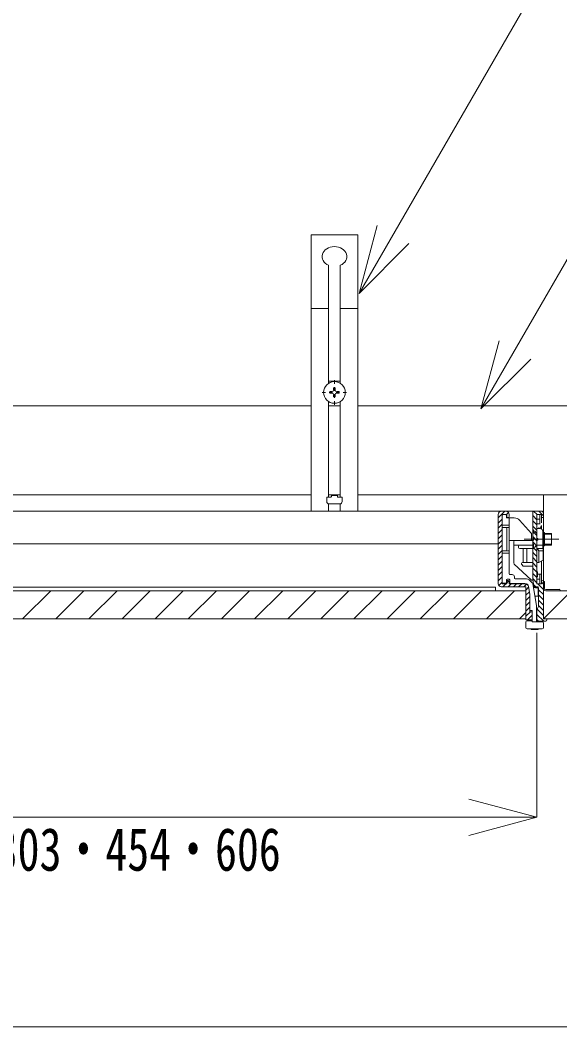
# Model space of a CAD drawing. Units: millimetres, scale not verified. Extents: x -205 to 205, y -142 to 142.
# Drawn here: x 14.07 to 37.11, y -60.37 to -17.38 of the extents above; entities that cross this region are included whole.
import ezdxf
from ezdxf.enums import TextEntityAlignment as Align

# ---------------------------------------------------------------- set-up
doc = ezdxf.new("R2010")
doc.units = ezdxf.units.MM
doc.header["$LTSCALE"] = 0.25
doc.linetypes.add('USER1', pattern=[28.575, 19.05, -3.175, 3.175, -3.175])
doc.linetypes.add('USER2', pattern=[1.2, 0.6, -0.6])
for name, color, linetype, lineweight in [('2-1_2-0', 7, 'Continuous', 18), ('2-3_2-2', 7, 'Continuous', 18), ('F-2_F-1 レイアウト', 7, 'Continuous', 18)]:
    doc.layers.add(name, color=color, linetype=linetype, lineweight=lineweight)
doc.styles.add('ＭＳ ゴシック', font='')
doc.styles.get('ＭＳ ゴシック').set_extended_font_data('MS Gothic')

msp = doc.modelspace()

# ---------------------------------------------------------------- linework, layer by layer
at = {"layer": '2-1_2-0'}
for p, q in [((28.4879, -26.5405), (26.4879, -26.5405)), ((26.4879, -38.3437), (26.4879, -26.5405)), ((28.4879, -38.3437), (28.4879, -26.5405)), ((27.2379, -27.8479), (27.2379, -32.887)), ((27.7379, -27.8479), (27.7379, -32.887)), ((26.4879, -29.6872), (27.2379, -29.6872)), ((27.7379, -29.6872), (28.4879, -29.6872)), ((27.2379, -32.7914), (27.7379, -32.7914)), ((27.4549, -33.1766), (27.4549, -33.0803)), ((27.5209, -33.1766), (27.5209, -33.0803)), ((27.2926, -33.2426), (27.3889, -33.2426)), ((27.2926, -33.3086), (27.3889, -33.3086)), ((27.4549, -33.4708), (27.4549, -33.3746)), ((27.5209, -33.4708), (27.5209, -33.3746)), ((27.5869, -33.2426), (27.6831, -33.2426)), ((27.5869, -33.3086), (27.6831, -33.3086)), ((26.4879, -33.8437), (9.4853, -33.8437)), ((27.2379, -33.6641), (27.2379, -37.7447)), ((27.2379, -33.8437), (27.7379, -33.8437)), ((27.7379, -33.6641), (27.7379, -37.7447)), ((56.2573, -33.8437), (28.4879, -33.8437)), ((26.4879, -37.6437), (9.4853, -37.6437)), ((27.1581, -37.9394), (27.1581, -37.7447)), ((27.3398, -37.7447), (27.1581, -37.7447)), ((27.2379, -37.6437), (27.7379, -37.6437)), ((27.3598, -37.6976), (27.3598, -37.7247)), ((27.5959, -37.6776), (27.3798, -37.6776)), ((27.6159, -37.6976), (27.6159, -37.7247)), ((27.6359, -37.7447), (27.8176, -37.7447)), ((27.8176, -37.9394), (27.8176, -37.7447)), ((60.257, -37.6437), (28.4879, -37.6437)), ((36.4093, -42.9437), (36.4093, -37.6437)), ((27.2379, -38.0373), (27.2379, -38.3437)), ((27.7176, -38.0394), (27.2581, -38.0394)), ((27.7379, -38.0394), (27.7379, -38.3437)), ((-0.307, -38.3437), (34.3493, -38.3437)), ((17.7611, -38.3437), (-0.307, -38.3437)), ((36.3093, -38.3437), (18.0611, -38.3437)), ((34.4793, -38.6285), (34.764, -38.3437)), ((34.4793, -41.4437), (34.4793, -38.4937)), ((34.4793, -38.853), (34.6493, -38.683)), ((34.6293, -38.3437), (34.7993, -38.3437)), ((34.6493, -38.4937), (34.6493, -41.4437)), ((34.8493, -38.4937), (34.6493, -38.4937)), ((34.6493, -38.5237), (34.6493, -41.3937)), ((34.6793, -38.4937), (34.7993, -38.4937)), ((34.8293, -38.6337), (34.8293, -38.5237)), ((34.8293, -38.6337), (34.9193, -38.6337)), ((34.8385, -38.4937), (34.9231, -38.4091)), ((34.8493, -38.6237), (34.8493, -38.4937)), ((34.8993, -38.6237), (34.8493, -38.6237)), ((35.0078, -38.6337), (34.9193, -38.6337)), ((35.1666, -38.6337), (34.9193, -38.6337)), ((34.9493, -38.4937), (34.9493, -38.5737)), ((34.9493, -38.6637), (34.9493, -41.0237)), ((35.9493, -41.2437), (35.9493, -38.3437)), ((35.9493, -38.3437), (36.3093, -38.3437)), ((36.1293, -38.7122), (35.9493, -38.5322)), ((36.1353, -38.4937), (35.9853, -38.3437)), ((36.1293, -38.4937), (36.1293, -41.4437)), ((36.3293, -38.4937), (36.1293, -38.4937)), ((36.1293, -38.6937), (36.2493, -38.6937)), ((36.4093, -38.5432), (36.2098, -38.3437)), ((36.2493, -38.8937), (36.2493, -38.4937)), ((36.3293, -38.8515), (36.3293, -38.4937)), ((36.3293, -38.6237), (36.3293, -38.4937)), ((34.4793, -39.0775), (34.6493, -38.9075)), ((34.9493, -38.9437), (34.6493, -38.9437)), ((34.6493, -39.0437), (34.9493, -39.0437)), ((34.8493, -39.0937), (34.8493, -39.9937)), ((35.3885, -38.7319), (35.8993, -39.2937)), ((36.1293, -38.9367), (35.9493, -38.7567)), ((36.1293, -39.1612), (35.9493, -38.9812)), ((36.1293, -38.8937), (36.274, -38.8937)), ((36.1293, -39.0041), (36.1293, -39.0937)), ((36.1293, -39.0937), (36.2793, -39.0937)), ((36.1293, -39.4937), (36.1293, -39.0937)), ((36.2093, -39.0437), (36.2093, -39.0937)), ((36.3293, -38.9522), (36.2585, -39.0937)), ((36.3198, -38.9711), (36.3198, -39.1023)), ((34.4793, -39.302), (34.6493, -39.132)), ((34.4793, -39.5265), (34.6493, -39.3565)), ((35.8993, -39.5937), (35.8993, -39.2937)), ((36.1293, -39.3857), (35.9493, -39.2057)), ((36.1293, -39.6102), (35.9493, -39.4302)), ((36.3793, -39.7937), (36.3793, -39.1937)), ((36.4493, -39.2537), (36.3793, -39.2537)), ((36.4493, -39.2537), (36.4493, -39.8337)), ((36.7493, -39.2937), (36.4493, -39.2937)), ((36.7493, -39.3337), (36.4493, -39.3337)), ((36.7493, -39.7937), (36.7493, -39.2937)), ((1.803, -39.7437), (34.4793, -39.7437)), ((34.4793, -39.751), (34.6493, -39.581)), ((34.4793, -39.9755), (34.6493, -39.8055)), ((35.8993, -39.5937), (34.9493, -39.5937)), ((35.1493, -39.6437), (35.1493, -39.7937)), ((35.9493, -39.7937), (35.1493, -39.7937)), ((35.1493, -39.7937), (35.1493, -40.572)), ((35.1993, -39.5937), (35.9493, -39.5937)), ((35.3493, -39.8937), (35.3493, -39.8437)), ((35.9493, -39.9437), (35.3993, -39.9437)), ((35.5493, -39.9737), (35.5493, -40.5137)), ((35.6993, -39.9737), (35.6993, -40.5137)), ((35.9493, -39.5937), (35.9493, -39.7937)), ((35.9637, -39.8937), (35.9493, -39.8793)), ((35.9793, -39.9093), (35.9637, -39.8937)), ((36.1293, -40.0593), (35.9793, -39.9093)), ((36.1293, -39.7937), (36.3793, -39.7937)), ((36.1293, -39.9437), (36.1293, -40.5437)), ((36.3993, -39.9437), (36.1293, -39.9437)), ((36.1343, -39.9437), (36.2093, -40.0437)), ((36.3793, -39.7937), (36.3793, -39.9437)), ((36.4493, -39.8337), (36.3793, -39.8337)), ((36.3993, -39.9437), (36.3993, -40.4437)), ((36.7493, -39.7537), (36.4493, -39.7537)), ((36.4493, -39.7937), (36.7493, -39.7937)), ((34.4793, -40.2), (34.6493, -40.03)), ((34.4793, -40.4245), (34.6493, -40.2545)), ((34.6493, -40.0437), (34.9493, -40.0437)), ((34.9493, -40.1437), (34.6493, -40.1437)), ((35.9793, -40.1338), (35.9493, -40.1038)), ((36.1293, -40.5083), (35.9493, -40.3283)), ((36.0592, -40.2138), (35.9793, -40.1338)), ((36.1293, -40.2838), (36.0592, -40.2138)), ((36.2093, -40.0437), (36.2093, -40.5437)), ((36.2093, -40.0437), (36.3993, -40.0437)), ((34.4793, -40.649), (34.6493, -40.479)), ((34.4793, -40.8735), (34.6493, -40.7035)), ((35.8849, -41.2803), (35.1651, -40.6086)), ((35.4815, -40.6303), (35.5495, -40.6937)), ((35.9493, -40.5437), (35.5157, -40.5437)), ((35.9493, -40.6937), (35.5495, -40.6937)), ((35.9493, -40.6937), (35.9493, -40.5437)), ((36.1293, -40.7328), (35.9493, -40.5528)), ((35.9493, -41.2937), (35.9493, -40.6937)), ((36.1293, -40.9573), (35.9493, -40.7773)), ((36.2093, -40.5437), (36.1293, -40.5437)), ((36.2093, -40.5437), (36.3993, -40.4437)), ((36.3198, -40.4856), (36.3198, -41.0437)), ((34.4793, -41.098), (34.6493, -40.928)), ((34.4793, -41.3225), (34.6493, -41.1525)), ((34.8593, -41.2537), (34.9393, -41.2537)), ((34.9793, -41.0537), (35.0693, -41.0537)), ((35.1693, -41.1537), (35.1693, -41.2037)), ((35.1993, -41.2337), (35.6216, -41.2337)), ((36.1293, -41.1818), (35.9493, -41.0018)), ((36.1293, -41.4063), (35.9493, -41.2263)), ((35.9493, -41.2437), (36.0061, -41.5659)), ((36.1293, -40.9287), (36.1493, -40.9487)), ((36.1293, -41.1587), (36.1493, -41.1387)), ((36.1293, -41.2437), (36.2493, -41.2437)), ((36.1493, -40.9487), (36.1493, -41.1387)), ((36.1493, -41.0437), (36.3198, -41.0437)), ((36.2493, -41.0437), (36.2493, -41.4437)), ((36.3293, -41.0116), (36.3198, -40.9952)), ((36.3293, -41.0116), (36.3293, -41.4437)), ((34.505, -41.5213), (34.6493, -41.3771)), ((35.6393, -41.5737), (34.6093, -41.5737)), ((34.6493, -41.4437), (34.8493, -41.4437)), ((34.6771, -41.5737), (34.8071, -41.4437)), ((34.6793, -41.4237), (34.7993, -41.4237)), ((34.8293, -41.2837), (34.8293, -41.3937)), ((34.8493, -41.4437), (34.8493, -41.3137)), ((34.8493, -41.3137), (34.8993, -41.3137)), ((34.8493, -41.4016), (34.928, -41.3228)), ((34.9016, -41.5737), (35.0316, -41.4437)), ((34.9493, -41.3637), (34.9493, -41.4437)), ((34.9493, -41.4437), (35.6234, -41.4437)), ((34.9693, -41.2837), (34.9693, -41.4037)), ((34.9993, -41.4337), (35.6216, -41.4337)), ((35.1261, -41.5737), (35.2561, -41.4437)), ((35.3506, -41.5737), (35.4806, -41.4437)), ((35.5751, -41.5737), (35.6897, -41.4592)), ((35.6593, -41.5937), (35.6593, -42.9937)), ((35.6593, -41.7141), (35.7763, -41.5971)), ((35.7694, -41.5577), (35.8293, -41.8974)), ((35.7711, -41.5677), (35.8293, -41.8974)), ((35.9493, -41.2937), (35.919, -41.2937)), ((35.9663, -41.523), (36.1193, -42.3904)), ((35.9753, -41.5737), (36.1793, -41.5737)), ((36.1222, -41.6237), (35.9936, -41.4951)), ((36.075, -41.6237), (36.1793, -41.6237)), ((36.1293, -41.4437), (36.3293, -41.4437)), ((36.4093, -41.6863), (36.1667, -41.4437)), ((36.1793, -41.5737), (36.1793, -41.9737)), ((36.1993, -41.6437), (36.1993, -42.4225)), ((36.4093, -41.9108), (36.1993, -41.7008)), ((36.3293, -41.3137), (36.3593, -41.3137)), ((36.3293, -41.4437), (36.3293, -41.3137)), ((36.4093, -41.4618), (36.3293, -41.3818)), ((36.4093, -41.6437), (36.4093, -41.3437)), ((36.4093, -41.3437), (36.4593, -41.3437)), ((36.4093, -41.3637), (36.4093, -42.9437)), ((36.4093, -41.3637), (36.4093, -42.9437)), ((36.4593, -41.3437), (36.4593, -41.6437)), ((36.5093, -41.6937), (37.082, -41.6937)), ((37.1098, -41.6742), (37.0961, -41.6879)), ((0.473, -41.7437), (34.0793, -41.7437)), ((14.18, -42.9437), (15.38, -41.7437)), ((15.5942, -42.9437), (16.7942, -41.7437)), ((17.0084, -42.9437), (18.2084, -41.7437)), ((18.0611, -41.7437), (35.6593, -41.7437)), ((18.4226, -42.9437), (19.6226, -41.7437)), ((19.8369, -42.9437), (21.0369, -41.7437)), ((21.2511, -42.9437), (22.4511, -41.7437)), ((22.6653, -42.9437), (23.8653, -41.7437)), ((24.0795, -42.9437), (25.2795, -41.7437)), ((25.4937, -42.9437), (26.6937, -41.7437)), ((26.9079, -42.9437), (28.1079, -41.7437)), ((28.3221, -42.9437), (29.5221, -41.7437)), ((29.7364, -42.9437), (30.9364, -41.7437)), ((31.1506, -42.9437), (32.3506, -41.7437)), ((32.5648, -42.9437), (33.7648, -41.7437)), ((33.979, -42.9437), (35.179, -41.7437)), ((35.6593, -41.9386), (35.81, -41.7879)), ((35.6593, -42.1631), (35.8293, -41.9931)), ((35.8293, -42.5937), (35.8293, -41.8974)), ((36.0458, -41.9737), (36.1793, -41.9737)), ((36.4093, -42.1353), (36.1993, -41.9253)), ((36.4093, -42.9437), (36.4093, -41.7437)), ((36.4093, -42.9437), (37.6093, -41.7437)), ((60.257, -41.7437), (36.5093, -41.7437)), ((36.5093, -41.7437), (37.082, -41.7437)), ((35.6593, -42.3876), (35.8293, -42.2176)), ((35.6593, -42.6121), (35.8293, -42.4421)), ((36.1193, -43.0437), (36.1193, -42.3904)), ((36.4093, -42.8088), (36.1383, -42.5379)), ((36.1561, -42.4973), (36.1993, -42.4225)), ((36.4093, -42.3598), (36.1993, -42.1498)), ((36.4093, -42.5843), (36.1993, -42.3743)), ((0.473, -42.9437), (35.6593, -42.9437)), ((35.3932, -42.9437), (35.6593, -42.6777)), ((35.6593, -42.8366), (35.8522, -42.6437)), ((35.7267, -42.9937), (35.9293, -42.7911)), ((35.8293, -42.5937), (35.9293, -42.5937)), ((35.9293, -43.0737), (35.9293, -42.5937)), ((35.9293, -42.6437), (35.9293, -42.9937)), ((36.4197, -43.0437), (36.1293, -42.7533)), ((36.1952, -43.0437), (36.1293, -42.9778)), ((36.4093, -42.9437), (36.5593, -42.9437)), ((36.4093, -42.9437), (60.257, -42.9437)), ((36.5593, -42.9588), (36.5442, -42.9437)), ((36.5593, -42.9437), (36.5593, -42.9937)), ((35.6593, -42.9937), (35.9293, -42.9937)), ((35.6593, -43.0737), (35.6593, -43.3237)), ((35.7093, -43.0237), (35.9293, -43.0237)), ((35.7093, -43.3737), (36.3593, -43.3737)), ((35.884, -43.4037), (35.884, -43.3737)), ((36.184, -43.4037), (35.884, -43.4037)), ((35.9293, -43.0737), (36.3593, -43.0737)), ((36.184, -43.4037), (36.184, -43.3737)), ((36.4093, -43.1237), (36.4093, -43.3237))]:
    msp.add_line(p, q, dxfattribs=at)
at = {"layer": '2-1_2-0', "linetype": 'USER2'}
for p, q in [((27.4879, -33.8036), (27.4879, -32.7476)), ((26.9599, -33.2756), (28.0159, -33.2756)), ((35.9493, -39.9437), (35.9493, -39.1437)), ((35.9493, -39.1437), (35.9793, -39.1437)), ((35.9793, -39.1437), (35.9793, -39.9437)), ((36.1293, -39.2937), (35.9793, -39.1437))]:
    msp.add_line(p, q, dxfattribs=at)
at = {"layer": '2-1_2-0', "linetype": 'USER1'}
msp.add_line((35.5919, -39.5437), (37.0679, -39.5437), dxfattribs=at)
at = {"layer": '2-1_2-0'}
for points in [[(36.4093, -38.4437), (36.4093, -38.6237), (36.3293, -38.6237)], [(36.1293, -39.8348), (35.9793, -39.6848), (35.9493, -39.6548)], [(3.153, -41.5937), (34.3593, -41.5937), (34.3593, -41.7437)], [(35.8293, -41.8974), (35.8293, -42.6437), (35.9293, -42.6437)], [(36.1293, -42.5973), (36.1293, -43.0437), (36.5093, -43.0437)]]:
    msp.add_lwpolyline(points, dxfattribs=at)
at = {"layer": '2-1_2-0', "linetype": 'USER2'}
msp.add_lwpolyline([(36.1293, -39.7937), (35.9793, -39.9437), (35.9493, -39.9437)], dxfattribs=at)
at = {"layer": '2-1_2-0'}
msp.add_circle((27.4879, -33.2756), 0.462, dxfattribs=at)
for centre, radius, start, end in [((27.4879, -33.2756), 0.198, 80.40593, 99.59407), ((27.4879, -33.2756), 0.198, 170.40593, 189.59407), ((27.3889, -33.1766), 0.066, 270, 0), ((27.3889, -33.3746), 0.066, 0, 90), ((27.4879, -33.2756), 0.198, 260.40593, 279.59407), ((27.5869, -33.1766), 0.066, 180, 270), ((27.5869, -33.3746), 0.066, 90, 180), ((27.4879, -33.2756), 0.198, 350.40593, 9.59407), ((27.3398, -37.7247), 0.02, 270, 0), ((27.3798, -37.6976), 0.02, 90, 180), ((27.5959, -37.6976), 0.02, 0, 90), ((27.6359, -37.7247), 0.02, 180, 270), ((27.2581, -37.9394), 0.1, 180, 270), ((27.7176, -37.9394), 0.1, 270, 0), ((34.6293, -38.4937), 0.15, 90, 180), ((34.6793, -38.5237), 0.03, 90, 180), ((34.7993, -38.4937), 0.15, 0, 90), ((34.7993, -38.5237), 0.03, 0, 90), ((34.8993, -38.5737), 0.05, 270, 0), ((34.9193, -38.6637), 0.03, 0, 90), ((35.1666, -38.9337), 0.3, 42.27369, 90), ((36.3093, -38.4437), 0.1, 0, 90), ((34.7993, -39.0937), 0.05, 0, 90), ((36.2793, -39.1937), 0.1, 0, 90), ((36.1293, -39.5437), 0.05, 270, 90), ((35.1993, -39.6437), 0.05, 90, 180), ((35.3993, -39.8437), 0.05, 90, 180), ((35.3993, -39.8937), 0.05, 180, 270), ((34.7993, -39.9937), 0.05, 270, 0), ((35.1993, -40.572), 0.05, 180, 226.97493), ((35.5157, -40.5937), 0.05, 90, 226.97493), ((34.8593, -41.2837), 0.03, 90, 180), ((34.9393, -41.2837), 0.03, 0, 90), ((34.9793, -41.0237), 0.03, 180, 270), ((35.0693, -41.1537), 0.1, 0, 90), ((35.1993, -41.2037), 0.03, 180, 270), ((35.6216, -41.5837), 0.35, 10, 90), ((34.6093, -41.4437), 0.13, 180, 270), ((34.6793, -41.3937), 0.03, 180, 270), ((34.7993, -41.3937), 0.03, 270, 0), ((34.8993, -41.3637), 0.05, 0, 90), ((34.9993, -41.4037), 0.03, 180, 270), ((35.6216, -41.5837), 0.15, 10, 90), ((35.6234, -41.5937), 0.15, 10, 90), ((35.6393, -41.5937), 0.02, 0, 90), ((35.919, -41.2437), 0.05, 226.97493, 270), ((36.075, -41.5537), 0.07, 190, 270), ((36.1793, -41.6437), 0.02, 0, 90), ((36.3593, -41.3637), 0.05, 0, 90), ((36.5093, -41.6437), 0.1, 180, 270), ((36.5093, -41.6437), 0.05, 180, 270), ((37.082, -41.6737), 0.02, 270, 315), ((37.082, -41.6737), 0.07, 270, 315), ((36.3293, -42.5973), 0.2, 150, 180), ((35.7093, -43.0737), 0.05, 90, 180), ((35.7093, -43.3237), 0.05, 180, 270), ((36.1493, -43.0437), 0.03, 180, 270), ((36.3593, -43.1237), 0.05, 0, 90), ((36.3593, -43.3237), 0.05, 270, 0), ((36.5093, -42.9937), 0.05, 270, 0)]:
    msp.add_arc(centre, radius, start, end, dxfattribs=at)
msp.add_ellipse((27.4879, -27.4725), major_axis=(0.5317, 0), ratio=0.8, start_param=5.201942, end_param=10.5060212, dxfattribs=at)
at = {"layer": '2-3_2-2'}
for p, q in [((28.5407, -29.0439), (29.3172, -26.1461)), ((33.7437, -33.9744), (34.5202, -31.0766)), ((36.1293, -43.5437), (36.1293, -51.4202)), ((36.1293, -51.4202), (33.2315, -50.6437)), ((-0.307, -51.4202), (36.1293, -51.4202)), ((36.1293, -51.4202), (33.2315, -52.1966))]:
    msp.add_line(p, q, dxfattribs=at)
for points in [[(37.9187, -12.8007), (28.5407, -29.0439), (30.662, -26.9225)], [(39.7276, -23.6101), (33.7437, -33.9744), (35.8651, -31.853)]]:
    msp.add_lwpolyline(points, dxfattribs=at)
at = {"layer": 'F-2_F-1 レイアウト'}
msp.add_line((-11.7688, -60.3697), (194.7932, -60.3697), dxfattribs=at)

# ---------------------------------------------------------------- texts
at = {"layer": '2-3_2-2', "style": 'ＭＳ ゴシック', "width": 0.75}
msp.add_text('呼称寸法\u3000303・454・606', height=1.833, dxfattribs=at).set_placement((3.6541, -54.252), align=Align.BOTTOM_LEFT)

doc.saveas('drawing.dxf')
